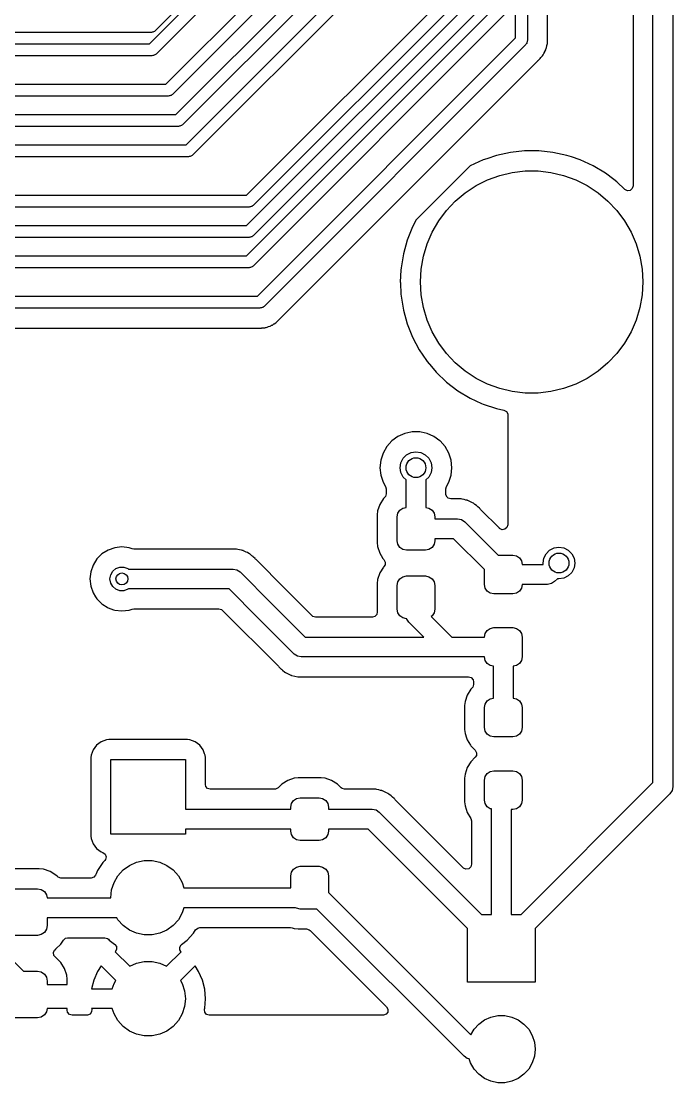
# Model space of a CAD drawing. Extents: x 3.96 to 7.44, y -5.28 to -1.66.
# Drawn here: x 6.774 to 7.42, y -5.113 to -4.062 of the extents above; entities that cross this region are included whole.
import ezdxf

# ---------------------------------------------------------------- set-up
doc = ezdxf.new("R2010")
doc.units = 0
doc.header["$MEASUREMENT"] = 0
doc.layers.add('BLACK', color=7, linetype='CONTINUOUS')

msp = doc.modelspace()

# ---------------------------------------------------------------- linework, layer by layer
at = {"layer": 'BLACK', "linetype": 'CONTINUOUS'}
for p, q in [((7.40016, -4.81592), (7.40016, -2.82408)), ((7.41984, -2.82), (7.41984, -4.82)), ((7.26409, -4.07821), (7.26409, -3.4)), ((7.27591, -3.40245), (7.27591, -4.08066)), ((7.29561, -4.07933), (7.29561, -3.90605)), ((6.90133, -4.08409), (7.06772, -3.91771)), ((7.06099, -3.91736), (6.90736, -4.07099)), ((7.0778, -3.92433), (6.90795, -4.09418)), ((7.38045, -3.92347), (7.38045, -4.22482)), ((6.91755, -4.12409), (7.10409, -3.93755)), ((7.11418, -3.94418), (6.92418, -4.13418)), ((6.92755, -4.15409), (7.12409, -3.95755)), ((7.13418, -3.96418), (6.93418, -4.16418)), ((6.93755, -4.18409), (7.14409, -3.97755)), ((7.15418, -3.98418), (6.94418, -4.19418)), ((6.99755, -4.23409), (7.21047, -4.02118)), ((6.99755, -4.26409), (7.22728, -4.03436)), ((7.22055, -4.0278), (7.00418, -4.24418)), ((6.99755, -4.29409), (7.24409, -4.04755)), ((7.23736, -4.04099), (7.00418, -4.27418)), ((7.25418, -4.05418), (7.00418, -4.30418)), ((6.90319, -4.07272), (6.54681, -4.07272)), ((6.90394, -4.07252), (6.90319, -4.07272)), ((6.90472, -4.07252), (6.90394, -4.07252)), ((6.90539, -4.07213), (6.90472, -4.07252)), ((6.90614, -4.07193), (6.90539, -4.07213)), ((6.90669, -4.07138), (6.90614, -4.07193)), ((6.90736, -4.07099), (6.90669, -4.07138)), ((7.00821, -4.33409), (7.26409, -4.07821)), ((7.29562, -4.07956), (7.29561, -4.07933)), ((7.2958, -4.08147), (7.29562, -4.07956)), ((6.53245, -4.08409), (6.90133, -4.08409)), ((7.27418, -4.08483), (7.01483, -4.34418)), ((7.27456, -4.08416), (7.27418, -4.08483)), ((7.27511, -4.08361), (7.27456, -4.08416)), ((7.27532, -4.08286), (7.27511, -4.08361)), ((7.2757, -4.08219), (7.27532, -4.08286)), ((7.27591, -4.08066), (7.2757, -4.08141)), ((7.2757, -4.08141), (7.2757, -4.08219)), ((7.29309, -4.09181), (7.294, -4.09016)), ((7.294, -4.09016), (7.29421, -4.08935)), ((7.29421, -4.08935), (7.29446, -4.08863)), ((7.29446, -4.08863), (7.29479, -4.08786)), ((7.29479, -4.08786), (7.29509, -4.08597)), ((7.29509, -4.08597), (7.29513, -4.08575)), ((7.29513, -4.08575), (7.29561, -4.08389)), ((7.29561, -4.08306), (7.29567, -4.08229)), ((7.29561, -4.08389), (7.29561, -4.08306)), ((7.29567, -4.08229), (7.2958, -4.08147)), ((6.90377, -4.09591), (6.53, -4.09591)), ((6.90453, -4.0957), (6.90377, -4.09591)), ((6.9053, -4.0957), (6.90453, -4.0957)), ((6.90598, -4.09532), (6.9053, -4.0957)), ((6.90673, -4.09511), (6.90598, -4.09532)), ((6.90728, -4.09456), (6.90673, -4.09511)), ((6.90795, -4.09418), (6.90728, -4.09456)), ((7.0297, -4.35717), (7.28573, -4.10115)), ((7.28573, -4.10115), (7.28622, -4.10075)), ((7.28622, -4.10074), (7.28645, -4.10055)), ((7.28622, -4.10075), (7.28622, -4.10074)), ((7.28645, -4.10055), (7.28839, -4.09848)), ((7.28645, -4.10055), (7.28645, -4.10055)), ((7.28645, -4.10055), (7.28645, -4.10055)), ((7.28839, -4.09848), (7.28925, -4.09763)), ((7.28925, -4.09763), (7.28943, -4.0974)), ((7.28943, -4.0974), (7.28957, -4.09723)), ((7.28957, -4.09723), (7.29088, -4.09583)), ((7.29088, -4.09583), (7.29129, -4.0951)), ((7.29129, -4.0951), (7.29171, -4.09446)), ((7.29171, -4.09446), (7.29222, -4.0938)), ((7.29222, -4.0938), (7.29298, -4.09204)), ((7.29298, -4.09204), (7.29308, -4.09184)), ((7.29308, -4.09184), (7.29309, -4.09181)), ((6.11245, -4.12409), (6.91755, -4.12409)), ((6.92, -4.13591), (6.11, -4.13591)), ((6.92075, -4.1357), (6.92, -4.13591)), ((6.92153, -4.1357), (6.92075, -4.1357)), ((6.9222, -4.13532), (6.92153, -4.1357)), ((6.92295, -4.13511), (6.9222, -4.13532)), ((6.9235, -4.13456), (6.92295, -4.13511)), ((6.92418, -4.13418), (6.9235, -4.13456)), ((6.09245, -4.15409), (6.92755, -4.15409)), ((6.93418, -4.16418), (6.9335, -4.16456)), ((6.93, -4.16591), (6.09, -4.16591)), ((6.93075, -4.1657), (6.93, -4.16591)), ((6.93153, -4.1657), (6.93075, -4.1657)), ((6.9322, -4.16532), (6.93153, -4.1657)), ((6.93295, -4.16511), (6.9322, -4.16532)), ((6.9335, -4.16456), (6.93295, -4.16511)), ((6.07245, -4.18409), (6.93755, -4.18409)), ((6.94075, -4.1957), (6.94, -4.19591)), ((6.94153, -4.1957), (6.94075, -4.1957)), ((6.9422, -4.19532), (6.94153, -4.1957)), ((6.94295, -4.19511), (6.9422, -4.19532)), ((6.9435, -4.19456), (6.94295, -4.19511)), ((6.94418, -4.19418), (6.9435, -4.19456)), ((7.24519, -4.19461), (7.23555, -4.19786)), ((7.25895, -4.19158), (7.24519, -4.19461)), ((7.27295, -4.19006), (7.25895, -4.19158)), ((7.28705, -4.19006), (7.27295, -4.19006)), ((7.27295, -4.19006), (7.27295, -4.19006)), ((7.30105, -4.19158), (7.28705, -4.19006)), ((7.28705, -4.19006), (7.28705, -4.19006)), ((7.31481, -4.19461), (7.30105, -4.19158)), ((7.31935, -4.19614), (7.31481, -4.19461)), ((6.94, -4.19591), (6.07, -4.19591)), ((7.21866, -4.20526), (7.16566, -4.25826)), ((7.21905, -4.20503), (7.21866, -4.20526)), ((7.23183, -4.19911), (7.21905, -4.20503)), ((7.21905, -4.20503), (7.21905, -4.20503)), ((7.23555, -4.19786), (7.23183, -4.19911)), ((7.23183, -4.19911), (7.23183, -4.19911)), ((7.23183, -4.19911), (7.23183, -4.19911)), ((7.23183, -4.19911), (7.23183, -4.19911)), ((7.32817, -4.19911), (7.31935, -4.19614)), ((7.34095, -4.20503), (7.32817, -4.19911)), ((7.32817, -4.19911), (7.32817, -4.19911)), ((7.32817, -4.19911), (7.32817, -4.19911)), ((7.35303, -4.21229), (7.34095, -4.20503)), ((7.34095, -4.20503), (7.34095, -4.20503)), ((7.34095, -4.20503), (7.34095, -4.20503)), ((7.34095, -4.20503), (7.34095, -4.20503)), ((7.23634, -4.21878), (7.24838, -4.21439)), ((7.24838, -4.21439), (7.26086, -4.21144)), ((7.26086, -4.21144), (7.27359, -4.20995)), ((7.27359, -4.20995), (7.28641, -4.20995)), ((7.28641, -4.20995), (7.29914, -4.21144)), ((7.29914, -4.21144), (7.31162, -4.21439)), ((7.31162, -4.21439), (7.32366, -4.21878)), ((7.36129, -4.21857), (7.35303, -4.21229)), ((7.21417, -4.23158), (7.22488, -4.22453)), ((7.22488, -4.22453), (7.23634, -4.21878)), ((7.32366, -4.21878), (7.33512, -4.22453)), ((7.33512, -4.22453), (7.34583, -4.23158)), ((7.36425, -4.22082), (7.36129, -4.21857)), ((7.37221, -4.22837), (7.36425, -4.22082)), ((7.36425, -4.22082), (7.36425, -4.22082)), ((7.36425, -4.22082), (7.36425, -4.22082)), ((7.38045, -4.22482), (7.37968, -4.22746)), ((6.1537, -4.23409), (6.99755, -4.23409)), ((7.20435, -4.23982), (7.21417, -4.23158)), ((7.34583, -4.23158), (7.35565, -4.23982)), ((7.37237, -4.22851), (7.37221, -4.22837)), ((7.37488, -4.22965), (7.37237, -4.22851)), ((7.3776, -4.22926), (7.37488, -4.22965)), ((7.37968, -4.22746), (7.3776, -4.22926)), ((7, -4.24591), (6.15615, -4.24591)), ((7.00075, -4.2457), (7, -4.24591)), ((7.00153, -4.2457), (7.00075, -4.2457)), ((7.0022, -4.24532), (7.00153, -4.2457)), ((7.00295, -4.24511), (7.0022, -4.24532)), ((7.0035, -4.24456), (7.00295, -4.24511)), ((7.00418, -4.24418), (7.0035, -4.24456)), ((7.19555, -4.24914), (7.20435, -4.23982)), ((7.35565, -4.23982), (7.36445, -4.24914)), ((7.16566, -4.25826), (7.1619, -4.26536)), ((7.1879, -4.25942), (7.19555, -4.24914)), ((7.36445, -4.24914), (7.3721, -4.25942)), ((6.17882, -4.26409), (6.99755, -4.26409)), ((7.1619, -4.26536), (7.15668, -4.27845)), ((7.1619, -4.26536), (7.1619, -4.26536)), ((7.18149, -4.27053), (7.1879, -4.25942)), ((7.3721, -4.25942), (7.37851, -4.27053)), ((7, -4.27591), (6.18127, -4.27591)), ((7.00075, -4.2757), (7, -4.27591)), ((7.00153, -4.2757), (7.00075, -4.2757)), ((7.0022, -4.27532), (7.00153, -4.2757)), ((7.00295, -4.27511), (7.0022, -4.27532)), ((7.0035, -4.27456), (7.00295, -4.27511)), ((7.00418, -4.27418), (7.0035, -4.27456)), ((7.15668, -4.27845), (7.15291, -4.29202)), ((7.15668, -4.27845), (7.15668, -4.27845)), ((7.17641, -4.2823), (7.18149, -4.27053)), ((7.37851, -4.27053), (7.38359, -4.2823)), ((7.17274, -4.29458), (7.17641, -4.2823)), ((7.38359, -4.2823), (7.38726, -4.29458)), ((6.19726, -4.29409), (6.99755, -4.29409)), ((7.15291, -4.29203), (7.15063, -4.30593)), ((7.15291, -4.29202), (7.15291, -4.29203)), ((7.17051, -4.3072), (7.17274, -4.29458)), ((7.38726, -4.29458), (7.38949, -4.3072)), ((7, -4.30591), (6.1997, -4.30591)), ((7.00075, -4.3057), (7, -4.30591)), ((7.00153, -4.3057), (7.00075, -4.3057)), ((7.0022, -4.30532), (7.00153, -4.3057)), ((7.00295, -4.30511), (7.0022, -4.30532)), ((7.0035, -4.30456), (7.00295, -4.30511)), ((7.00418, -4.30418), (7.0035, -4.30456)), ((7.1505, -4.30834), (7.14987, -4.32)), ((7.15063, -4.30593), (7.1505, -4.30834)), ((7.15063, -4.30593), (7.15063, -4.30593)), ((7.15063, -4.30593), (7.15063, -4.30593)), ((7.16976, -4.32), (7.17051, -4.3072)), ((7.38949, -4.3072), (7.39024, -4.32)), ((7.14987, -4.32), (7.14987, -4.32)), ((7.14987, -4.32), (7.14991, -4.32085)), ((7.14991, -4.32085), (7.15051, -4.33192)), ((7.17051, -4.3328), (7.16976, -4.32)), ((7.39024, -4.32), (7.38949, -4.3328)), ((7.15051, -4.33192), (7.15063, -4.33407)), ((6.22693, -4.33409), (7.00821, -4.33409)), ((7.15063, -4.33407), (7.15063, -4.33407)), ((7.15063, -4.33407), (7.15291, -4.34797)), ((7.17274, -4.34542), (7.17051, -4.3328)), ((7.38949, -4.3328), (7.38726, -4.34542)), ((7.01066, -4.34591), (6.22938, -4.34591)), ((7.01141, -4.3457), (7.01066, -4.34591)), ((7.01219, -4.3457), (7.01141, -4.3457)), ((7.01286, -4.34532), (7.01219, -4.3457)), ((7.01361, -4.34511), (7.01286, -4.34532)), ((7.01416, -4.34456), (7.01361, -4.34511)), ((7.01483, -4.34418), (7.01416, -4.34456)), ((7.15291, -4.34797), (7.15291, -4.34797)), ((7.15291, -4.34797), (7.15668, -4.36155)), ((7.17641, -4.3577), (7.17274, -4.34542)), ((7.38726, -4.34542), (7.38359, -4.3577)), ((7.01907, -4.36422), (7.02091, -4.36369)), ((7.02091, -4.36369), (7.02163, -4.36327)), ((7.02163, -4.36327), (7.02232, -4.36293)), ((7.02232, -4.36293), (7.02309, -4.36262)), ((7.02309, -4.36262), (7.02464, -4.3615)), ((7.02464, -4.3615), (7.02483, -4.36137)), ((7.02483, -4.36137), (7.02648, -4.3604)), ((7.02648, -4.3604), (7.02707, -4.35981)), ((7.02707, -4.35981), (7.02765, -4.35931)), ((7.02765, -4.35931), (7.02833, -4.35882)), ((7.02833, -4.35882), (7.02955, -4.35734)), ((7.02955, -4.35734), (7.0297, -4.35717)), ((7.15668, -4.36155), (7.15668, -4.36155)), ((7.15668, -4.36155), (7.1619, -4.37464)), ((7.18149, -4.36947), (7.17641, -4.3577)), ((7.38359, -4.3577), (7.37851, -4.36947)), ((6.23956, -4.36561), (7.00729, -4.36561)), ((7.00729, -4.36561), (7.00792, -4.36568)), ((7.00792, -4.36568), (7.00792, -4.36567)), ((7.00792, -4.36567), (7.00823, -4.3657)), ((7.00823, -4.3657), (7.01106, -4.36561)), ((7.00823, -4.3657), (7.00823, -4.3657)), ((7.01106, -4.36561), (7.01227, -4.36561)), ((7.01227, -4.36561), (7.01256, -4.36557)), ((7.01256, -4.36557), (7.01278, -4.36556)), ((7.01278, -4.36556), (7.0147, -4.3655)), ((7.0147, -4.3655), (7.0155, -4.36526)), ((7.0155, -4.36526), (7.01625, -4.36511)), ((7.01625, -4.36511), (7.01708, -4.365)), ((7.01708, -4.365), (7.01886, -4.3643)), ((7.01886, -4.3643), (7.01907, -4.36422)), ((7.1619, -4.37464), (7.1619, -4.37464)), ((7.1619, -4.37464), (7.1685, -4.38709)), ((7.1879, -4.38058), (7.18149, -4.36947)), ((7.37851, -4.36947), (7.3721, -4.38058)), ((7.19555, -4.39086), (7.1879, -4.38058)), ((7.3721, -4.38058), (7.36445, -4.39086)), ((7.1685, -4.38709), (7.1685, -4.38709)), ((7.1685, -4.38709), (7.1685, -4.38709)), ((7.1685, -4.38709), (7.17571, -4.39773)), ((7.20435, -4.40018), (7.19555, -4.39086)), ((7.36445, -4.39086), (7.35565, -4.40018)), ((7.17571, -4.39773), (7.1764, -4.39875)), ((7.1764, -4.39875), (7.1764, -4.39875)), ((7.1764, -4.39875), (7.18065, -4.40375)), ((7.18065, -4.40375), (7.18552, -4.40949)), ((7.21417, -4.40842), (7.20435, -4.40018)), ((7.35565, -4.40018), (7.34583, -4.40842)), ((7.18552, -4.40949), (7.19575, -4.41918)), ((7.22488, -4.41547), (7.21417, -4.40842)), ((7.23634, -4.42122), (7.22488, -4.41547)), ((7.33512, -4.41547), (7.32366, -4.42122)), ((7.34583, -4.40842), (7.33512, -4.41547)), ((7.19575, -4.41918), (7.20697, -4.42771)), ((7.24838, -4.42561), (7.23634, -4.42122)), ((7.26086, -4.42856), (7.24838, -4.42561)), ((7.31162, -4.42561), (7.29914, -4.42856)), ((7.32366, -4.42122), (7.31162, -4.42561)), ((7.20697, -4.42771), (7.21905, -4.43497)), ((7.21905, -4.43497), (7.21905, -4.43497)), ((7.21905, -4.43497), (7.21905, -4.43497)), ((7.21905, -4.43497), (7.21905, -4.43497)), ((7.21905, -4.43497), (7.2304, -4.44023)), ((7.27359, -4.43005), (7.26086, -4.42856)), ((7.28641, -4.43005), (7.27359, -4.43005)), ((7.29914, -4.42856), (7.28641, -4.43005)), ((7.2304, -4.44023), (7.23183, -4.44089)), ((7.23183, -4.44089), (7.24519, -4.44539)), ((7.24519, -4.44539), (7.25253, -4.447)), ((7.25253, -4.447), (7.25494, -4.44833)), ((7.25494, -4.44833), (7.25625, -4.45075)), ((7.25625, -4.45075), (7.25636, -4.45177)), ((7.25636, -4.45177), (7.25636, -4.56056)), ((7.16035, -4.46876), (7.15434, -4.47003)), ((7.16163, -4.46848), (7.16035, -4.46876)), ((7.16908, -4.46848), (7.16163, -4.46848)), ((7.17063, -4.46881), (7.16908, -4.46848)), ((7.17637, -4.47003), (7.17063, -4.46881)), ((7.1415, -4.47745), (7.13651, -4.48298)), ((7.14753, -4.47307), (7.1415, -4.47745)), ((7.15434, -4.47003), (7.14753, -4.47306)), ((7.14753, -4.47306), (7.14753, -4.47307)), ((7.15434, -4.47003), (7.15434, -4.47003)), ((7.18318, -4.47306), (7.17637, -4.47003)), ((7.17637, -4.47003), (7.17637, -4.47003)), ((7.18318, -4.47307), (7.18318, -4.47306)), ((7.18899, -4.47729), (7.18318, -4.47307)), ((7.18921, -4.47745), (7.18899, -4.47729)), ((7.19419, -4.48298), (7.18921, -4.47745)), ((7.13279, -4.48944), (7.13049, -4.49653)), ((7.13651, -4.48298), (7.13279, -4.48944)), ((7.13279, -4.48944), (7.13279, -4.48944)), ((7.1561, -4.4912), (7.16049, -4.48896)), ((7.16049, -4.48896), (7.16535, -4.48819)), ((7.16535, -4.48819), (7.17022, -4.48896)), ((7.17022, -4.48896), (7.17461, -4.4912)), ((7.19792, -4.48944), (7.19419, -4.48298)), ((7.20022, -4.49653), (7.19792, -4.48944)), ((7.13049, -4.49653), (7.12971, -4.50394)), ((7.13049, -4.49653), (7.13049, -4.49653)), ((7.14961, -4.50394), (7.15038, -4.49907)), ((7.15038, -4.49907), (7.15261, -4.49468)), ((7.15261, -4.49468), (7.1561, -4.4912)), ((7.17461, -4.4912), (7.17809, -4.49468)), ((7.17809, -4.49468), (7.18033, -4.49907)), ((7.18033, -4.49907), (7.1811, -4.50394)), ((7.201, -4.50394), (7.20022, -4.49653)), ((7.12971, -4.50394), (7.13049, -4.51135)), ((7.13049, -4.51135), (7.13049, -4.51135)), ((7.13049, -4.51135), (7.13279, -4.51844)), ((7.15038, -4.5088), (7.14961, -4.50394)), ((7.15261, -4.51319), (7.15038, -4.5088)), ((7.18033, -4.5088), (7.17809, -4.51319)), ((7.1811, -4.50394), (7.18033, -4.5088)), ((7.19792, -4.51844), (7.20022, -4.51135)), ((7.20022, -4.51135), (7.201, -4.50394)), ((7.13279, -4.51844), (7.13279, -4.51844)), ((7.13279, -4.51844), (7.13515, -4.52253)), ((7.15551, -4.51609), (7.15261, -4.51319)), ((7.15551, -4.5434), (7.15551, -4.51609)), ((7.17809, -4.51319), (7.1752, -4.51609)), ((7.1752, -4.51609), (7.1752, -4.5434)), ((7.19556, -4.52253), (7.19792, -4.51844)), ((7.13503, -4.53238), (7.13438, -4.53319)), ((7.13581, -4.52974), (7.13503, -4.53238)), ((7.13515, -4.52253), (7.13581, -4.52497)), ((7.13581, -4.52497), (7.13581, -4.52974)), ((7.1949, -4.52497), (7.19556, -4.52253)), ((7.1949, -4.52974), (7.1949, -4.52497)), ((7.19501, -4.53078), (7.1949, -4.52974)), ((7.19633, -4.53319), (7.19501, -4.53078)), ((7.12949, -4.54029), (7.12736, -4.54674)), ((7.13306, -4.53451), (7.12949, -4.54029)), ((7.12949, -4.54029), (7.12949, -4.54029)), ((7.12949, -4.54029), (7.12949, -4.54029)), ((7.13438, -4.53319), (7.13306, -4.53451)), ((7.19663, -4.53349), (7.19633, -4.53319)), ((7.19744, -4.53415), (7.19663, -4.53349)), ((7.20008, -4.53492), (7.19744, -4.53415)), ((7.20626, -4.53492), (7.20008, -4.53492)), ((7.20929, -4.53483), (7.20626, -4.53492)), ((7.20957, -4.53486), (7.20929, -4.53483)), ((7.20986, -4.53489), (7.20957, -4.53486)), ((7.20957, -4.53486), (7.20957, -4.53486)), ((7.21015, -4.53492), (7.20986, -4.53489)), ((7.20986, -4.53489), (7.20986, -4.53489)), ((7.21116, -4.53516), (7.21015, -4.53492)), ((7.21309, -4.53562), (7.21116, -4.53516)), ((7.21495, -4.536), (7.21309, -4.53562)), ((7.21605, -4.53623), (7.21495, -4.536)), ((7.21632, -4.53632), (7.21605, -4.53623)), ((7.2166, -4.53641), (7.21632, -4.53632)), ((7.21632, -4.53632), (7.21632, -4.53632)), ((7.2166, -4.53642), (7.2166, -4.53641)), ((7.21687, -4.53651), (7.2166, -4.53642)), ((7.21822, -4.5372), (7.21687, -4.53651)), ((7.21687, -4.53651), (7.21687, -4.53651)), ((7.21687, -4.53651), (7.21687, -4.53651)), ((7.21957, -4.53787), (7.21822, -4.5372)), ((7.22077, -4.53843), (7.21957, -4.53787)), ((7.22231, -4.53915), (7.22077, -4.53843)), ((7.22255, -4.5393), (7.22231, -4.53915)), ((7.22231, -4.53915), (7.22231, -4.53915)), ((7.22231, -4.53915), (7.22231, -4.53915)), ((7.2228, -4.53946), (7.22255, -4.5393)), ((7.22255, -4.5393), (7.22255, -4.5393)), ((7.22304, -4.53961), (7.2228, -4.53946)), ((7.2228, -4.53946), (7.2228, -4.53946)), ((7.22385, -4.54029), (7.22304, -4.53961)), ((7.22304, -4.53961), (7.22304, -4.53961)), ((7.22304, -4.53961), (7.22304, -4.53961)), ((7.22536, -4.54156), (7.22385, -4.54029)), ((7.22637, -4.54236), (7.22536, -4.54156)), ((7.22648, -4.54247), (7.22637, -4.54236)), ((7.2266, -4.54259), (7.22648, -4.54247)), ((7.22676, -4.54273), (7.2266, -4.54259)), ((7.22833, -4.54405), (7.22676, -4.54273)), ((7.12736, -4.54674), (7.12695, -4.55072)), ((7.12695, -4.55072), (7.12695, -4.57822)), ((7.12736, -4.54674), (7.12736, -4.54674)), ((7.12736, -4.54674), (7.12736, -4.54674)), ((7.14665, -4.55266), (7.14737, -4.54908)), ((7.14665, -4.57628), (7.14665, -4.55266)), ((7.14737, -4.54908), (7.14939, -4.54605)), ((7.14939, -4.54605), (7.15243, -4.54402)), ((7.15243, -4.54402), (7.15551, -4.5434)), ((7.1752, -4.5434), (7.17828, -4.54402)), ((7.17828, -4.54402), (7.18132, -4.54605)), ((7.18132, -4.54605), (7.18334, -4.54908)), ((7.18334, -4.54908), (7.18406, -4.55266)), ((7.18406, -4.55266), (7.18406, -4.55463)), ((7.2286, -4.54442), (7.22833, -4.54405)), ((7.22833, -4.54405), (7.22833, -4.54405)), ((7.2289, -4.54481), (7.2286, -4.54442)), ((7.22936, -4.54535), (7.2289, -4.54481)), ((7.24802, -4.56401), (7.22936, -4.54535)), ((7.18406, -4.55463), (7.20669, -4.55463)), ((7.20669, -4.55463), (7.21046, -4.55538)), ((7.21046, -4.55538), (7.21365, -4.55751)), ((7.21365, -4.55751), (7.24669, -4.59055)), ((7.25558, -4.5632), (7.2535, -4.565)), ((7.25636, -4.56056), (7.25558, -4.5632)), ((7.20262, -4.57431), (7.18406, -4.57431)), ((7.18406, -4.57431), (7.18406, -4.57628)), ((7.23327, -4.60496), (7.20262, -4.57431)), ((7.24828, -4.56425), (7.24802, -4.56401)), ((7.25078, -4.56539), (7.24828, -4.56425)), ((7.2535, -4.565), (7.25078, -4.56539)), ((6.86696, -4.58325), (6.86025, -4.5856)), ((6.87402, -4.58246), (6.86696, -4.58325)), ((6.86696, -4.58325), (6.86696, -4.58325)), ((6.88107, -4.58325), (6.87402, -4.58246)), ((6.87402, -4.58246), (6.87402, -4.58246)), ((6.88421, -4.58435), (6.88107, -4.58325)), ((6.88107, -4.58325), (6.88107, -4.58325)), ((6.88583, -4.58463), (6.88421, -4.58435)), ((6.98382, -4.58463), (6.88583, -4.58463)), ((6.98684, -4.58454), (6.98382, -4.58463)), ((6.98713, -4.58456), (6.98684, -4.58454)), ((6.98742, -4.58459), (6.98713, -4.58456)), ((6.98713, -4.58456), (6.98713, -4.58456)), ((6.98771, -4.58463), (6.98742, -4.58459)), ((6.98742, -4.58459), (6.98742, -4.58459)), ((6.98872, -4.58487), (6.98771, -4.58463)), ((6.99065, -4.58532), (6.98872, -4.58487)), ((7.12695, -4.57822), (7.12695, -4.57822)), ((7.12695, -4.57822), (7.12736, -4.58219)), ((7.12736, -4.58219), (7.12949, -4.58864)), ((7.14737, -4.57986), (7.14665, -4.57628)), ((7.14939, -4.58289), (7.14737, -4.57986)), ((7.15243, -4.58492), (7.14939, -4.58289)), ((7.156, -4.58563), (7.15243, -4.58492)), ((7.17828, -4.58492), (7.1747, -4.58563)), ((7.18132, -4.58289), (7.17828, -4.58492)), ((7.18334, -4.57986), (7.18132, -4.58289)), ((7.18406, -4.57628), (7.18334, -4.57986)), ((7.29783, -4.58568), (7.30222, -4.58345)), ((7.30222, -4.58345), (7.30709, -4.58268)), ((7.30709, -4.58268), (7.31195, -4.58345)), ((7.31195, -4.58345), (7.31634, -4.58568)), ((6.84922, -4.5944), (6.84544, -4.60041)), ((6.85424, -4.58938), (6.84922, -4.5944)), ((6.86025, -4.5856), (6.85424, -4.58938)), ((6.99251, -4.58571), (6.99065, -4.58532)), ((6.99361, -4.58593), (6.99251, -4.58571)), ((6.99388, -4.58602), (6.99361, -4.58593)), ((6.99416, -4.58612), (6.99388, -4.58602)), ((6.99388, -4.58602), (6.99388, -4.58602)), ((6.99443, -4.58622), (6.99416, -4.58612)), ((6.99416, -4.58612), (6.99416, -4.58612)), ((6.99578, -4.5869), (6.99443, -4.58622)), ((6.99443, -4.58622), (6.99443, -4.58622)), ((6.99443, -4.58622), (6.99443, -4.58622)), ((6.99713, -4.58758), (6.99578, -4.5869)), ((6.99833, -4.58813), (6.99713, -4.58758)), ((6.99987, -4.58885), (6.99833, -4.58813)), ((7.00011, -4.589), (6.99987, -4.58885)), ((6.99987, -4.58885), (6.99987, -4.58885)), ((6.99987, -4.58885), (6.99987, -4.58885)), ((7.00036, -4.58916), (7.00011, -4.589)), ((7.00011, -4.589), (7.00011, -4.589)), ((7.0006, -4.58932), (7.00036, -4.58916)), ((7.00036, -4.58916), (7.00036, -4.58916)), ((7.00291, -4.59126), (7.0006, -4.58932)), ((7.00393, -4.59206), (7.00291, -4.59126)), ((7.00404, -4.59218), (7.00393, -4.59206)), ((7.00416, -4.59229), (7.00404, -4.59218)), ((7.00431, -4.59244), (7.00416, -4.59229)), ((7.00589, -4.59376), (7.00431, -4.59244)), ((7.00616, -4.59412), (7.00589, -4.59376)), ((7.00589, -4.59376), (7.00589, -4.59376)), ((7.00645, -4.59452), (7.00616, -4.59412)), ((7.00692, -4.59505), (7.00645, -4.59452)), ((7.03537, -4.62351), (7.00692, -4.59505)), ((7.12949, -4.58864), (7.12949, -4.58864)), ((7.12949, -4.58864), (7.13084, -4.59083)), ((7.13084, -4.59083), (7.13265, -4.59376)), ((7.13265, -4.59376), (7.13306, -4.59442)), ((7.13306, -4.59442), (7.13361, -4.59497)), ((7.13361, -4.59497), (7.13493, -4.59739)), ((7.1747, -4.58563), (7.156, -4.58563)), ((7.24669, -4.59055), (7.26132, -4.59055)), ((7.26132, -4.59055), (7.2649, -4.59126)), ((7.2649, -4.59126), (7.26793, -4.59329)), ((7.26793, -4.59329), (7.26996, -4.59632)), ((7.29134, -4.59843), (7.29211, -4.59356)), ((7.29211, -4.59356), (7.29435, -4.58917)), ((7.29435, -4.58917), (7.29783, -4.58568)), ((7.31634, -4.58568), (7.31983, -4.58917)), ((7.31983, -4.58917), (7.32206, -4.59356)), ((7.32206, -4.59356), (7.32283, -4.59843)), ((6.84544, -4.60041), (6.8431, -4.60712)), ((6.86497, -4.60658), (6.86811, -4.60394)), ((6.86811, -4.60394), (6.87196, -4.60254)), ((6.87196, -4.60254), (6.87607, -4.60254)), ((6.87607, -4.60254), (6.87992, -4.60394)), ((6.87992, -4.60394), (6.88038, -4.60433)), ((6.88038, -4.60433), (6.98425, -4.60433)), ((6.98425, -4.60433), (6.98802, -4.60508)), ((6.98802, -4.60508), (6.99121, -4.60721)), ((7.13306, -4.60243), (7.12949, -4.60821)), ((7.13361, -4.60188), (7.13306, -4.60243)), ((7.13473, -4.60013), (7.13361, -4.60188)), ((7.13493, -4.59739), (7.13473, -4.60013)), ((7.23327, -4.61959), (7.23327, -4.60496)), ((7.26996, -4.59632), (7.27067, -4.5999)), ((7.27067, -4.5999), (7.29157, -4.5999)), ((7.29157, -4.5999), (7.29134, -4.59843)), ((7.32206, -4.60329), (7.31983, -4.60768)), ((7.32283, -4.59843), (7.32206, -4.60329)), ((6.8431, -4.60712), (6.8423, -4.61417)), ((6.8423, -4.61417), (6.8423, -4.61417)), ((6.8423, -4.61417), (6.8431, -4.62123)), ((6.8431, -4.60712), (6.8431, -4.60712)), ((6.8622, -4.61417), (6.86292, -4.61013)), ((6.86292, -4.61821), (6.8622, -4.61417)), ((6.86292, -4.61013), (6.86497, -4.60658)), ((6.99121, -4.60721), (7.02271, -4.63871)), ((7.12736, -4.61466), (7.12695, -4.61863)), ((7.12949, -4.60821), (7.12736, -4.61466)), ((7.12736, -4.61466), (7.12736, -4.61466)), ((7.12736, -4.61466), (7.12736, -4.61466)), ((7.12949, -4.60821), (7.12949, -4.60821)), ((7.12949, -4.60821), (7.12949, -4.60821)), ((7.14737, -4.61699), (7.14939, -4.61396)), ((7.14939, -4.61396), (7.15243, -4.61193)), ((7.15243, -4.61193), (7.156, -4.61122)), ((7.156, -4.61122), (7.1747, -4.61122)), ((7.1747, -4.61122), (7.17828, -4.61193)), ((7.17828, -4.61193), (7.18132, -4.61396)), ((7.18132, -4.61396), (7.18334, -4.61699)), ((7.30551, -4.61392), (7.30273, -4.6167)), ((7.30709, -4.61417), (7.30551, -4.61392)), ((7.31195, -4.6134), (7.30709, -4.61417)), ((7.31634, -4.61117), (7.31195, -4.6134)), ((7.31983, -4.60768), (7.31634, -4.61117)), ((6.8431, -4.62123), (6.8431, -4.62123)), ((6.8431, -4.62123), (6.84544, -4.62793)), ((6.86497, -4.62177), (6.86292, -4.61821)), ((6.86811, -4.6244), (6.86497, -4.62177)), ((6.87196, -4.6258), (6.86811, -4.6244)), ((6.87607, -4.6258), (6.87196, -4.6258)), ((6.87992, -4.6244), (6.87607, -4.6258)), ((6.88038, -4.62402), (6.87992, -4.6244)), ((6.98018, -4.62402), (6.88038, -4.62402)), ((7.00879, -4.65263), (6.98018, -4.62402)), ((7.03538, -4.62351), (7.03537, -4.62351)), ((7.03542, -4.62356), (7.03538, -4.62351)), ((7.0496, -4.63773), (7.03542, -4.62356)), ((7.03542, -4.62356), (7.03542, -4.62356)), ((7.12695, -4.61863), (7.12695, -4.64613)), ((7.14665, -4.62057), (7.14737, -4.61699)), ((7.14665, -4.64419), (7.14665, -4.62057)), ((7.18334, -4.61699), (7.18406, -4.62057)), ((7.18406, -4.62057), (7.18406, -4.64419)), ((7.23398, -4.62316), (7.23327, -4.61959)), ((7.23601, -4.6262), (7.23398, -4.62316)), ((7.23904, -4.62823), (7.23601, -4.6262)), ((7.26793, -4.6262), (7.2649, -4.62823)), ((7.26996, -4.62316), (7.26793, -4.6262)), ((7.27067, -4.61959), (7.26996, -4.62316)), ((7.29577, -4.61959), (7.27067, -4.61959)), ((7.29953, -4.61884), (7.29577, -4.61959)), ((7.30273, -4.6167), (7.29953, -4.61884)), ((6.84544, -4.62793), (6.84796, -4.63195)), ((6.84796, -4.63195), (6.84922, -4.63395)), ((6.84922, -4.63395), (6.85424, -4.63897)), ((7.24262, -4.62894), (7.23904, -4.62823)), ((7.26132, -4.62894), (7.24262, -4.62894)), ((7.2649, -4.62823), (7.26132, -4.62894)), ((6.85424, -4.63897), (6.85507, -4.63949)), ((6.85507, -4.63949), (6.85943, -4.64223)), ((6.85943, -4.64223), (6.86026, -4.64275)), ((6.86026, -4.64275), (6.86564, -4.64463)), ((6.86564, -4.64463), (6.86696, -4.64509)), ((6.86696, -4.64509), (6.86696, -4.64509)), ((6.86696, -4.64509), (6.87402, -4.64589)), ((6.87402, -4.64589), (6.88107, -4.64509)), ((6.87402, -4.64589), (6.87402, -4.64589)), ((6.87402, -4.64589), (6.87402, -4.64589)), ((6.88107, -4.64509), (6.88421, -4.64399)), ((6.88107, -4.64509), (6.88107, -4.64509)), ((6.88107, -4.64509), (6.88107, -4.64509)), ((6.88421, -4.64399), (6.88583, -4.64372)), ((6.88583, -4.64372), (6.96999, -4.64372)), ((6.96999, -4.64372), (6.97263, -4.6445)), ((6.97263, -4.6445), (6.97344, -4.64515)), ((6.97344, -4.64515), (7.02901, -4.70071)), ((7.02271, -4.63871), (7.05575, -4.67175)), ((7.06248, -4.65062), (7.0496, -4.63773)), ((7.127, -4.64667), (7.1265, -4.64937)), ((7.12695, -4.64613), (7.12695, -4.64613)), ((7.12695, -4.64613), (7.127, -4.64667)), ((7.14737, -4.64777), (7.14665, -4.64419)), ((7.14939, -4.6508), (7.14737, -4.64777)), ((7.18334, -4.64777), (7.18132, -4.6508)), ((7.18406, -4.64419), (7.18334, -4.64777)), ((7.04471, -4.68855), (7.00879, -4.65263)), ((7.00879, -4.65263), (7.00879, -4.65263)), ((7.06329, -4.65127), (7.06248, -4.65062)), ((7.06593, -4.65205), (7.06329, -4.65127)), ((7.12215, -4.65205), (7.06593, -4.65205)), ((7.12462, -4.65138), (7.12215, -4.65205)), ((7.1265, -4.64937), (7.12462, -4.65138)), ((7.15243, -4.65283), (7.14939, -4.6508)), ((7.156, -4.65354), (7.15243, -4.65283)), ((7.1562, -4.65354), (7.156, -4.65354)), ((7.15626, -4.65386), (7.1562, -4.65354)), ((7.15839, -4.65706), (7.15626, -4.65386)), ((7.17309, -4.67175), (7.15839, -4.65706)), ((7.18132, -4.6508), (7.18052, -4.65134)), ((7.18052, -4.65134), (7.20093, -4.67175)), ((7.23327, -4.67175), (7.23398, -4.66817)), ((7.23398, -4.66817), (7.23601, -4.66514)), ((7.23601, -4.66514), (7.23904, -4.66311)), ((7.23904, -4.66311), (7.24262, -4.6624)), ((7.24262, -4.6624), (7.26132, -4.6624)), ((7.26132, -4.6624), (7.2649, -4.66311)), ((7.2649, -4.66311), (7.26793, -4.66514)), ((7.26793, -4.66514), (7.26996, -4.66817)), ((7.26996, -4.66817), (7.27067, -4.67175)), ((7.05575, -4.67175), (7.17309, -4.67175)), ((7.20093, -4.67175), (7.23327, -4.67175)), ((7.27067, -4.67175), (7.27067, -4.69144)), ((7.04791, -4.69069), (7.04471, -4.68855)), ((7.05167, -4.69144), (7.04791, -4.69069)), ((7.19685, -4.69144), (7.05167, -4.69144)), ((7.05167, -4.69144), (7.05167, -4.69144)), ((7.23327, -4.69144), (7.19685, -4.69144)), ((7.19685, -4.69144), (7.19685, -4.69144)), ((7.19685, -4.69144), (7.19685, -4.69144)), ((7.23398, -4.69502), (7.23327, -4.69144)), ((7.23601, -4.69805), (7.23398, -4.69502)), ((7.23904, -4.70008), (7.23601, -4.69805)), ((7.24213, -4.70069), (7.23904, -4.70008)), ((7.2649, -4.70008), (7.26181, -4.70069)), ((7.26793, -4.69805), (7.2649, -4.70008)), ((7.26996, -4.69502), (7.26793, -4.69805)), ((7.27067, -4.69144), (7.26996, -4.69502)), ((7.02901, -4.70071), (7.02947, -4.70125)), ((7.02947, -4.70125), (7.03003, -4.70201)), ((7.03003, -4.70201), (7.03161, -4.70333)), ((7.03161, -4.70333), (7.03177, -4.70348)), ((7.03177, -4.70348), (7.032, -4.7037)), ((7.032, -4.7037), (7.032, -4.7037)), ((7.032, -4.7037), (7.032, -4.7037)), ((7.032, -4.7037), (7.03301, -4.70451)), ((7.03301, -4.70451), (7.03533, -4.70645)), ((7.03533, -4.70645), (7.03533, -4.70645)), ((7.03533, -4.70645), (7.03533, -4.70645)), ((7.03533, -4.70645), (7.03556, -4.70661)), ((7.03556, -4.70661), (7.03556, -4.70661)), ((7.03556, -4.70661), (7.03581, -4.70677)), ((7.03581, -4.70677), (7.03581, -4.70676)), ((7.03581, -4.70676), (7.03606, -4.70691)), ((7.03606, -4.70691), (7.03606, -4.70691)), ((7.03606, -4.70691), (7.03743, -4.70755)), ((7.03743, -4.70755), (7.0388, -4.70819)), ((7.0388, -4.70819), (7.0415, -4.70955)), ((7.0415, -4.70955), (7.0415, -4.70955)), ((7.0415, -4.70955), (7.0415, -4.70955)), ((7.0415, -4.70955), (7.04177, -4.70965)), ((7.04177, -4.70965), (7.04177, -4.70965)), ((7.04177, -4.70965), (7.04205, -4.70975)), ((7.04205, -4.70975), (7.04205, -4.70974)), ((7.04205, -4.70974), (7.04232, -4.70983)), ((7.04232, -4.70983), (7.04232, -4.70983)), ((7.04232, -4.70983), (7.04232, -4.70983)), ((7.04232, -4.70983), (7.04232, -4.70983)), ((7.04232, -4.70983), (7.04528, -4.71044)), ((7.04528, -4.71044), (7.04822, -4.71114)), ((7.04822, -4.71114), (7.04822, -4.71114)), ((7.04822, -4.71114), (7.04822, -4.71114)), ((7.04822, -4.71114), (7.0485, -4.71117)), ((7.04908, -4.71123), (7.0521, -4.71114)), ((7.0521, -4.71114), (7.19333, -4.71114)), ((7.19333, -4.71114), (7.19397, -4.71121)), ((7.19426, -4.71123), (7.19728, -4.71114)), ((7.19728, -4.71114), (7.21754, -4.71114)), ((7.21754, -4.71114), (7.22018, -4.71192)), ((7.24213, -4.73238), (7.24213, -4.70069)), ((7.26181, -4.70069), (7.26181, -4.73238)), ((7.0485, -4.71117), (7.0485, -4.71118)), ((7.0485, -4.71118), (7.0488, -4.71121)), ((7.0488, -4.71121), (7.0488, -4.7112)), ((7.0488, -4.7112), (7.04908, -4.71123)), ((7.04908, -4.71123), (7.04908, -4.71123)), ((7.04908, -4.71123), (7.04908, -4.71123)), ((7.19397, -4.71121), (7.19397, -4.7112)), ((7.19397, -4.7112), (7.19426, -4.71123)), ((7.19426, -4.71123), (7.19426, -4.71123)), ((7.19426, -4.71123), (7.19426, -4.71123)), ((7.22018, -4.71192), (7.22198, -4.714)), ((7.22165, -4.72136), (7.22099, -4.72217)), ((7.22242, -4.71872), (7.22165, -4.72136)), ((7.22198, -4.714), (7.22242, -4.71602)), ((7.22242, -4.71602), (7.22242, -4.71872)), ((7.21611, -4.72927), (7.21397, -4.73572)), ((7.21967, -4.72349), (7.21611, -4.72927)), ((7.21611, -4.72927), (7.21611, -4.72927)), ((7.21611, -4.72927), (7.21611, -4.72927)), ((7.22099, -4.72217), (7.21967, -4.72349)), ((7.21397, -4.73572), (7.21356, -4.7397)), ((7.21356, -4.7397), (7.21356, -4.76325)), ((7.21397, -4.73572), (7.21397, -4.73572)), ((7.21397, -4.73572), (7.21397, -4.73572)), ((7.23327, -4.74163), (7.23398, -4.73806)), ((7.23327, -4.76132), (7.23327, -4.74163)), ((7.23398, -4.73806), (7.23601, -4.73502)), ((7.23601, -4.73502), (7.23904, -4.733)), ((7.23904, -4.733), (7.24213, -4.73238)), ((7.26181, -4.73238), (7.2649, -4.733)), ((7.2649, -4.733), (7.26793, -4.73502)), ((7.26793, -4.73502), (7.26996, -4.73806)), ((7.26996, -4.73806), (7.27067, -4.74163)), ((7.27067, -4.74163), (7.27067, -4.76132)), ((7.21356, -4.76325), (7.21356, -4.76326)), ((7.21356, -4.76326), (7.21397, -4.76723)), ((7.23398, -4.7649), (7.23327, -4.76132)), ((7.27067, -4.76132), (7.26996, -4.7649)), ((6.85877, -4.77355), (6.85346, -4.77553)), ((6.86112, -4.7733), (6.85877, -4.77355)), ((6.93888, -4.7733), (6.86112, -4.7733)), ((6.86112, -4.7733), (6.86112, -4.7733)), ((6.93889, -4.7733), (6.93888, -4.7733)), ((6.93888, -4.7733), (6.93888, -4.7733)), ((6.94123, -4.77355), (6.93889, -4.7733)), ((6.93889, -4.7733), (6.93889, -4.7733)), ((6.94654, -4.77553), (6.94123, -4.77355)), ((6.94123, -4.77355), (6.94123, -4.77355)), ((7.21397, -4.76723), (7.2154, -4.77155)), ((7.2154, -4.77155), (7.21611, -4.77368)), ((7.21611, -4.77368), (7.21934, -4.77892)), ((7.23601, -4.76793), (7.23398, -4.7649)), ((7.23904, -4.76996), (7.23601, -4.76793)), ((7.24262, -4.77067), (7.23904, -4.76996)), ((7.26132, -4.77067), (7.24262, -4.77067)), ((7.2649, -4.76996), (7.26132, -4.77067)), ((7.26793, -4.76793), (7.2649, -4.76996)), ((7.26996, -4.7649), (7.26793, -4.76793)), ((6.84553, -4.78346), (6.84355, -4.78877)), ((6.84892, -4.77892), (6.84553, -4.78346)), ((6.84553, -4.78346), (6.84553, -4.78346)), ((6.85346, -4.77553), (6.84892, -4.77892)), ((6.84892, -4.77892), (6.84892, -4.77892)), ((6.85346, -4.77553), (6.85346, -4.77553)), ((6.95108, -4.77892), (6.94654, -4.77553)), ((6.94654, -4.77553), (6.94654, -4.77553)), ((6.95447, -4.78346), (6.95108, -4.77892)), ((6.95108, -4.77892), (6.95108, -4.77892)), ((6.95594, -4.7874), (6.95447, -4.78346)), ((6.95447, -4.78346), (6.95447, -4.78346)), ((7.21934, -4.77892), (7.21967, -4.77946)), ((7.21967, -4.77946), (7.22416, -4.78395)), ((7.22416, -4.78395), (7.22548, -4.78636)), ((6.84355, -4.78877), (6.8433, -4.79111)), ((6.8433, -4.79111), (6.8433, -4.79112)), ((6.8433, -4.79112), (6.8433, -4.79112)), ((6.8433, -4.79112), (6.8433, -4.86888)), ((6.863, -4.867), (6.863, -4.793)), ((6.863, -4.793), (6.937, -4.793)), ((6.937, -4.793), (6.937, -4.84224)), ((6.95645, -4.78877), (6.95594, -4.7874)), ((6.9567, -4.79112), (6.95645, -4.78877)), ((6.9567, -4.80574), (6.9567, -4.79112)), ((7.22416, -4.79085), (7.21967, -4.79534)), ((7.22528, -4.78911), (7.22416, -4.79085)), ((7.22548, -4.78636), (7.22528, -4.78911)), ((6.9567, -4.81766), (6.9567, -4.80574)), ((7.21611, -4.80112), (7.21397, -4.80757)), ((7.21967, -4.79534), (7.21611, -4.80112)), ((7.21611, -4.80112), (7.21611, -4.80112)), ((7.21611, -4.80112), (7.21611, -4.80112)), ((7.23601, -4.80687), (7.23904, -4.80485)), ((7.23904, -4.80485), (7.24262, -4.80413)), ((7.24262, -4.80413), (7.26132, -4.80413)), ((7.26132, -4.80413), (7.2649, -4.80485)), ((7.2649, -4.80485), (7.26793, -4.80687)), ((7.03829, -4.81376), (7.03251, -4.81733)), ((7.04473, -4.81163), (7.03829, -4.81376)), ((7.03829, -4.81376), (7.03829, -4.81376)), ((7.04871, -4.81122), (7.04473, -4.81163)), ((7.07129, -4.81122), (7.04871, -4.81122)), ((7.04871, -4.81122), (7.04871, -4.81122)), ((7.07527, -4.81163), (7.07129, -4.81122)), ((7.08171, -4.81376), (7.07527, -4.81163)), ((7.07527, -4.81163), (7.07527, -4.81163)), ((7.08749, -4.81733), (7.08171, -4.81376)), ((7.21397, -4.80757), (7.21356, -4.81155)), ((7.21356, -4.81155), (7.21356, -4.83511)), ((7.21397, -4.80757), (7.21397, -4.80757)), ((7.21397, -4.80757), (7.21397, -4.80757)), ((7.23327, -4.81348), (7.23398, -4.80991)), ((7.23327, -4.83317), (7.23327, -4.81348)), ((7.23398, -4.80991), (7.23601, -4.80687)), ((7.26793, -4.80687), (7.26996, -4.80991)), ((7.26955, -4.94654), (7.40016, -4.81592)), ((7.26996, -4.80991), (7.27067, -4.81348)), ((7.27067, -4.81348), (7.27067, -4.83317)), ((6.95715, -4.81969), (6.9567, -4.81766)), ((6.95895, -4.82176), (6.95715, -4.81969)), ((6.96159, -4.82254), (6.95895, -4.82176)), ((7.02527, -4.82254), (6.96159, -4.82254)), ((7.02631, -4.82243), (7.02527, -4.82254)), ((7.02873, -4.82111), (7.02631, -4.82243)), ((7.03251, -4.81733), (7.02873, -4.82111)), ((7.09127, -4.82111), (7.08749, -4.81733)), ((7.08749, -4.81733), (7.08749, -4.81733)), ((7.09209, -4.82176), (7.09127, -4.82111)), ((7.09473, -4.82254), (7.09209, -4.82176)), ((7.12166, -4.82254), (7.09473, -4.82254)), ((7.12468, -4.82245), (7.12166, -4.82254)), ((7.12496, -4.82248), (7.12468, -4.82245)), ((7.12526, -4.8225), (7.12496, -4.82247)), ((7.12496, -4.82247), (7.12496, -4.82248)), ((7.12526, -4.82251), (7.12526, -4.8225)), ((7.12554, -4.82254), (7.12526, -4.82251)), ((7.12655, -4.82278), (7.12554, -4.82254)), ((7.12848, -4.82324), (7.12655, -4.82278)), ((7.13035, -4.82362), (7.12848, -4.82324)), ((7.13144, -4.82385), (7.13035, -4.82362)), ((7.13171, -4.82394), (7.13144, -4.82385)), ((7.13199, -4.82403), (7.13171, -4.82394)), ((7.13171, -4.82394), (7.13171, -4.82394)), ((7.13199, -4.82404), (7.13199, -4.82403)), ((7.13226, -4.82413), (7.13199, -4.82404)), ((7.13362, -4.82481), (7.13226, -4.82413)), ((7.13226, -4.82413), (7.13226, -4.82413)), ((7.13226, -4.82413), (7.13226, -4.82413)), ((7.13496, -4.82549), (7.13362, -4.82481)), ((7.13616, -4.82605), (7.13496, -4.82549)), ((7.1377, -4.82677), (7.13616, -4.82605)), ((7.13795, -4.82692), (7.1377, -4.82677)), ((7.1377, -4.82677), (7.1377, -4.82677)), ((7.1377, -4.82677), (7.1377, -4.82677)), ((7.41909, -4.82377), (7.41696, -4.82696)), ((7.41984, -4.82), (7.41909, -4.82377)), ((7.41984, -4.82), (7.41984, -4.82)), ((7.0413, -4.84028), (7.04201, -4.8367)), ((7.04201, -4.8367), (7.04404, -4.83366)), ((7.04404, -4.83366), (7.04707, -4.83164)), ((7.04707, -4.83164), (7.05065, -4.83093)), ((7.05065, -4.83093), (7.06935, -4.83093)), ((7.06935, -4.83093), (7.07293, -4.83164)), ((7.07293, -4.83164), (7.07596, -4.83366)), ((7.07596, -4.83366), (7.07799, -4.8367)), ((7.07799, -4.8367), (7.0787, -4.84028)), ((7.1382, -4.82707), (7.13795, -4.82691)), ((7.13795, -4.82691), (7.13795, -4.82692)), ((7.1382, -4.82708), (7.1382, -4.82707)), ((7.13843, -4.82723), (7.1382, -4.82708)), ((7.14075, -4.82918), (7.13843, -4.82723)), ((7.14176, -4.82998), (7.14075, -4.82918)), ((7.14188, -4.83009), (7.14176, -4.82998)), ((7.14199, -4.83021), (7.14188, -4.83009)), ((7.14215, -4.83035), (7.14199, -4.83021)), ((7.14372, -4.83167), (7.14215, -4.83035)), ((7.144, -4.83204), (7.14372, -4.83167)), ((7.14372, -4.83167), (7.14372, -4.83167)), ((7.14429, -4.83243), (7.144, -4.83204)), ((7.14475, -4.83297), (7.14429, -4.83243)), ((7.21212, -4.90033), (7.14475, -4.83297)), ((7.21356, -4.83511), (7.21356, -4.83511)), ((7.21356, -4.83511), (7.21397, -4.83908)), ((7.23398, -4.83675), (7.23327, -4.83317)), ((7.23601, -4.83978), (7.23398, -4.83675)), ((7.26996, -4.83675), (7.26793, -4.83978)), ((7.27067, -4.83317), (7.26996, -4.83675)), ((7.41696, -4.82696), (7.28346, -4.96045)), ((6.937, -4.84224), (7.0413, -4.84224)), ((7.0413, -4.84224), (7.0413, -4.84028)), ((7.0787, -4.84028), (7.0787, -4.84224)), ((7.0787, -4.84224), (7.12209, -4.84224)), ((7.12209, -4.84224), (7.12585, -4.84299)), ((7.12585, -4.84299), (7.12905, -4.84513)), ((7.12905, -4.84513), (7.23045, -4.94654)), ((7.21397, -4.83908), (7.21611, -4.84553)), ((7.21611, -4.84553), (7.21611, -4.84553)), ((7.21611, -4.84553), (7.21973, -4.8514)), ((7.23904, -4.84181), (7.23601, -4.83978)), ((7.24016, -4.84203), (7.23904, -4.84181)), ((7.24016, -4.94654), (7.24016, -4.84203)), ((7.26132, -4.84252), (7.25984, -4.84252)), ((7.25984, -4.84252), (7.25984, -4.94654)), ((7.2649, -4.84181), (7.26132, -4.84252)), ((7.26793, -4.83978), (7.2649, -4.84181)), ((7.21973, -4.8514), (7.22045, -4.85396)), ((7.22045, -4.85396), (7.22045, -4.89688)), ((6.8433, -4.86888), (6.8433, -4.86888)), ((6.8433, -4.86888), (6.84355, -4.87123)), ((6.937, -4.867), (6.863, -4.867)), ((7.0413, -4.86193), (6.937, -4.86193)), ((6.937, -4.86193), (6.937, -4.867)), ((7.0413, -4.8639), (7.0413, -4.86193)), ((7.04201, -4.86748), (7.0413, -4.8639)), ((7.04404, -4.87051), (7.04201, -4.86748)), ((7.07799, -4.86748), (7.07596, -4.87051)), ((7.0787, -4.8639), (7.07799, -4.86748)), ((7.11801, -4.86193), (7.0787, -4.86193)), ((7.0787, -4.86193), (7.0787, -4.8639)), ((7.21654, -4.96045), (7.11801, -4.86193)), ((6.84355, -4.87123), (6.84553, -4.87654)), ((6.84553, -4.87654), (6.84553, -4.87654)), ((6.84553, -4.87654), (6.84892, -4.88108)), ((7.04707, -4.87254), (7.04404, -4.87051)), ((7.05065, -4.87325), (7.04707, -4.87254)), ((7.06935, -4.87325), (7.05065, -4.87325)), ((7.07293, -4.87254), (7.06935, -4.87325)), ((7.07596, -4.87051), (7.07293, -4.87254)), ((6.84892, -4.88108), (6.84892, -4.88108)), ((6.84892, -4.88108), (6.85346, -4.88447)), ((6.85346, -4.88447), (6.85346, -4.88447)), ((6.85346, -4.88447), (6.85346, -4.88447)), ((6.85346, -4.88447), (6.85346, -4.88447)), ((6.85346, -4.88447), (6.85513, -4.88509)), ((6.85513, -4.88509), (6.85733, -4.88674)), ((6.85733, -4.88674), (6.85829, -4.88932)), ((6.85829, -4.88932), (6.8577, -4.89201)), ((6.8551, -4.89505), (6.84996, -4.90292)), ((6.85701, -4.89297), (6.8551, -4.89505)), ((6.8577, -4.89201), (6.85701, -4.89297)), ((6.87524, -4.9025), (6.8815, -4.89796)), ((6.8815, -4.89796), (6.88857, -4.89481)), ((6.88857, -4.89481), (6.89613, -4.8932)), ((6.89613, -4.8932), (6.90387, -4.8932)), ((6.90387, -4.8932), (6.91143, -4.89481)), ((6.91143, -4.89481), (6.9185, -4.89796)), ((6.9185, -4.89796), (6.92476, -4.9025)), ((7.04404, -4.90158), (7.04707, -4.89955)), ((7.04707, -4.89955), (7.05065, -4.89884)), ((7.05065, -4.89884), (7.06935, -4.89884)), ((7.06935, -4.89884), (7.07293, -4.89955)), ((7.07293, -4.89955), (7.07596, -4.90158)), ((7.21237, -4.90057), (7.21212, -4.90033)), ((7.21968, -4.89952), (7.2176, -4.90132)), ((7.22045, -4.89688), (7.21968, -4.89952)), ((6.79218, -4.9013), (6.75085, -4.9013)), ((6.79623, -4.90171), (6.79218, -4.9013)), ((6.80279, -4.90389), (6.79623, -4.90171)), ((6.79623, -4.90171), (6.79623, -4.90171)), ((6.80867, -4.90751), (6.80279, -4.90389)), ((6.81018, -4.90902), (6.80867, -4.90751)), ((6.80867, -4.90751), (6.80867, -4.90751)), ((6.81099, -4.90968), (6.81018, -4.90902)), ((6.81363, -4.91045), (6.81099, -4.90968)), ((6.84346, -4.91045), (6.81363, -4.91045)), ((6.84354, -4.91045), (6.84346, -4.91045)), ((6.84617, -4.90964), (6.84354, -4.91045)), ((6.84794, -4.90753), (6.84617, -4.90964)), ((6.8485, -4.90625), (6.84794, -4.90751)), ((6.84794, -4.90751), (6.84794, -4.90753)), ((6.84996, -4.90292), (6.8485, -4.90625)), ((6.8662, -4.91495), (6.87007, -4.90825)), ((6.87007, -4.90825), (6.87524, -4.9025)), ((6.92476, -4.9025), (6.92993, -4.90825)), ((6.92993, -4.90825), (6.9338, -4.91495)), ((7.0413, -4.90819), (7.04201, -4.90461)), ((7.0413, -4.92016), (7.0413, -4.90819)), ((7.04201, -4.90461), (7.04404, -4.90158)), ((7.07596, -4.90158), (7.07799, -4.90461)), ((7.07799, -4.90461), (7.0787, -4.90819)), ((7.0787, -4.90819), (7.0787, -4.92478)), ((7.21488, -4.90171), (7.21237, -4.90057)), ((7.2176, -4.90132), (7.21488, -4.90171)), ((6.75281, -4.921), (6.79022, -4.921)), ((6.79022, -4.921), (6.79398, -4.92175)), ((6.86381, -4.92231), (6.8662, -4.91495)), ((6.9338, -4.91495), (6.93549, -4.92016)), ((6.93549, -4.92016), (7.0413, -4.92016)), ((6.79398, -4.92175), (6.79718, -4.92389)), ((6.79718, -4.92389), (6.79931, -4.92708)), ((6.79931, -4.92708), (6.79992, -4.93016)), ((6.79992, -4.93016), (6.86302, -4.93016)), ((6.863, -4.93), (6.86381, -4.92231)), ((6.86302, -4.93016), (6.863, -4.93)), ((7.0787, -4.92478), (7.21975, -5.06583)), ((6.93549, -4.93984), (6.9338, -4.94505)), ((7.04616, -4.93984), (6.93549, -4.93984)), ((7.04707, -4.94045), (7.04616, -4.93984)), ((7.05065, -4.94116), (7.04707, -4.94045)), ((7.06724, -4.94116), (7.05065, -4.94116)), ((7.21304, -5.08696), (7.06724, -4.94116)), ((6.72484, -4.95092), (6.77662, -5.0027)), ((6.86897, -4.94984), (6.80006, -4.94984)), ((6.80006, -4.94984), (6.80006, -4.95742)), ((6.87007, -4.95175), (6.86897, -4.94984)), ((6.87524, -4.9575), (6.87007, -4.95175)), ((6.92993, -4.95175), (6.92476, -4.9575)), ((6.9338, -4.94505), (6.92993, -4.95175)), ((7.23045, -4.94654), (7.24016, -4.94654)), ((7.25984, -4.94654), (7.26955, -4.94654)), ((6.79931, -4.96119), (6.79718, -4.96438)), ((6.80006, -4.95742), (6.79931, -4.96119)), ((6.8815, -4.96204), (6.87524, -4.9575)), ((6.88857, -4.96519), (6.8815, -4.96204)), ((6.9185, -4.96204), (6.91143, -4.96519)), ((6.92476, -4.9575), (6.9185, -4.96204)), ((6.9449, -4.96495), (6.94698, -4.96176)), ((6.94698, -4.96176), (6.94908, -4.95997)), ((6.94908, -4.95997), (6.95107, -4.95955)), ((6.95107, -4.95955), (7.04119, -4.95955)), ((7.04119, -4.95955), (7.04273, -4.95979)), ((7.04273, -4.95979), (7.04473, -4.96046)), ((7.04473, -4.96046), (7.04871, -4.96087)), ((7.04871, -4.96087), (7.05706, -4.96087)), ((7.05706, -4.96087), (7.0597, -4.96164)), ((7.0597, -4.96164), (7.06051, -4.9623)), ((7.06051, -4.9623), (7.13624, -5.03802)), ((7.21654, -5.01346), (7.21654, -4.96045)), ((7.28346, -4.96045), (7.28346, -5.01346)), ((6.79022, -4.96726), (6.75281, -4.96726)), ((6.79398, -4.96651), (6.79022, -4.96726)), ((6.79718, -4.96438), (6.79398, -4.96651)), ((6.81355, -4.97587), (6.81602, -4.97187)), ((6.81602, -4.97187), (6.81807, -4.97003)), ((6.81807, -4.97003), (6.82018, -4.96955)), ((6.82018, -4.96955), (6.85719, -4.96955)), ((6.85719, -4.96955), (6.85983, -4.97032)), ((6.85983, -4.97032), (6.86078, -4.97112)), ((6.86078, -4.97112), (6.86146, -4.97186)), ((6.86146, -4.97186), (6.86146, -4.97186)), ((6.86146, -4.97186), (6.86146, -4.97186)), ((6.86146, -4.97186), (6.86662, -4.97587)), ((6.89613, -4.9668), (6.88857, -4.96519)), ((6.90387, -4.9668), (6.89613, -4.9668)), ((6.91143, -4.96519), (6.90387, -4.9668)), ((6.93301, -4.97616), (6.93854, -4.97186)), ((6.93854, -4.97186), (6.9449, -4.96495)), ((6.80626, -4.98439), (6.80735, -4.98186)), ((6.8067, -4.9871), (6.80626, -4.98439)), ((6.80735, -4.98186), (6.80854, -4.98084)), ((6.80854, -4.98084), (6.80867, -4.98076)), ((6.80867, -4.98076), (6.81355, -4.97587)), ((6.86662, -4.97587), (6.86699, -4.97616)), ((6.86699, -4.97616), (6.86859, -4.97839)), ((6.86744, -4.98341), (6.86743, -4.98352)), ((6.86743, -4.98352), (6.88176, -4.99784)), ((6.86874, -4.98114), (6.86744, -4.98341)), ((6.86859, -4.97839), (6.86874, -4.98114)), ((6.91824, -4.99784), (6.93257, -4.98352)), ((6.93126, -4.97889), (6.93263, -4.9765)), ((6.93141, -4.98163), (6.93126, -4.97889)), ((6.93255, -4.98321), (6.93141, -4.98163)), ((6.93257, -4.98352), (6.93255, -4.98321)), ((6.93263, -4.9765), (6.93301, -4.97616)), ((6.80844, -4.98904), (6.8067, -4.9871)), ((6.80847, -4.98908), (6.80843, -4.98904)), ((6.80843, -4.98904), (6.80844, -4.98904)), ((6.80854, -4.98915), (6.80847, -4.98908)), ((6.80865, -4.98922), (6.80854, -4.98915)), ((6.81354, -4.9941), (6.80865, -4.98922)), ((6.80865, -4.98922), (6.80865, -4.98922)), ((6.81716, -4.99998), (6.81354, -4.9941)), ((6.88176, -4.99784), (6.88857, -4.99481)), ((6.88857, -4.99481), (6.89613, -4.9932)), ((6.89613, -4.9932), (6.90387, -4.9932)), ((6.90387, -4.9932), (6.91143, -4.99481)), ((6.91143, -4.99481), (6.91824, -4.99784)), ((6.77662, -5.0027), (6.79022, -5.0027)), ((6.79022, -5.0027), (6.79398, -5.00345)), ((6.79398, -5.00345), (6.79718, -5.00558)), ((6.79718, -5.00558), (6.79931, -5.00877)), ((6.81933, -5.00653), (6.81716, -4.99998)), ((6.81716, -4.99998), (6.81716, -4.99998)), ((6.84998, -5.00293), (6.8462, -5.01153)), ((6.85355, -4.99746), (6.84998, -5.00293)), ((6.86797, -5.01189), (6.85355, -4.99746)), ((6.94645, -4.99746), (6.93203, -5.01189)), ((6.95002, -5.00293), (6.94645, -4.99746)), ((6.9538, -5.01153), (6.95002, -5.00293)), ((6.79931, -5.00877), (6.80006, -5.01254)), ((6.80006, -5.01254), (6.80006, -5.01598)), ((6.80006, -5.01598), (6.81974, -5.01598)), ((6.81974, -5.01057), (6.81933, -5.00653)), ((6.81974, -5.01598), (6.81974, -5.01057)), ((6.81974, -5.01057), (6.81974, -5.01057)), ((6.8462, -5.01153), (6.84402, -5.02016)), ((6.86451, -5.02016), (6.8662, -5.01495)), ((6.8662, -5.01495), (6.86797, -5.01189)), ((6.93203, -5.01189), (6.9338, -5.01495)), ((6.9338, -5.01495), (6.93619, -5.02231)), ((6.9561, -5.02064), (6.9538, -5.01153)), ((7.28346, -5.01346), (7.21654, -5.01346)), ((6.84402, -5.02016), (6.86451, -5.02016)), ((6.93619, -5.02231), (6.937, -5.03)), ((6.95688, -5.03), (6.9561, -5.02064)), ((6.9561, -5.02064), (6.9561, -5.02064)), ((6.937, -5.03), (6.93619, -5.03769)), ((6.9561, -5.03936), (6.95688, -5.03)), ((6.95688, -5.03), (6.95688, -5.03)), ((6.79718, -5.04607), (6.79398, -5.04821)), ((6.79931, -5.04288), (6.79718, -5.04607)), ((6.79991, -5.03984), (6.79931, -5.04288)), ((6.81974, -5.03984), (6.79991, -5.03984)), ((6.81974, -5.04108), (6.81974, -5.03984)), ((6.81974, -5.04121), (6.81974, -5.04108)), ((6.81979, -5.04121), (6.81974, -5.04121)), ((6.82017, -5.0435), (6.81979, -5.04121)), ((6.82197, -5.04558), (6.82017, -5.0435)), ((6.82461, -5.04636), (6.82197, -5.04558)), ((6.8394, -5.04636), (6.82461, -5.04636)), ((6.83991, -5.04633), (6.8394, -5.04636)), ((6.84245, -5.04528), (6.83991, -5.04633)), ((6.84403, -5.04303), (6.84245, -5.04528)), ((6.86451, -5.03984), (6.84402, -5.03984)), ((6.84402, -5.03984), (6.84413, -5.04028)), ((6.84413, -5.04028), (6.84403, -5.04303)), ((6.8662, -5.04505), (6.86451, -5.03984)), ((6.87007, -5.05175), (6.8662, -5.04505)), ((6.9338, -5.04505), (6.92993, -5.05175)), ((6.93619, -5.03769), (6.9338, -5.04505)), ((6.95577, -5.04078), (6.95587, -5.04028)), ((6.95616, -5.0435), (6.95577, -5.04078)), ((6.95587, -5.04028), (6.9561, -5.03936)), ((6.9561, -5.03936), (6.9561, -5.03936)), ((6.95796, -5.04558), (6.95616, -5.0435)), ((6.9606, -5.04636), (6.95796, -5.04558)), ((7.13279, -5.04636), (6.9606, -5.04636)), ((7.13313, -5.04635), (7.13279, -5.04636)), ((7.13571, -5.04538), (7.13313, -5.04635)), ((7.13736, -5.04318), (7.13571, -5.04538)), ((7.13624, -5.03802), (7.13756, -5.04044)), ((7.13756, -5.04044), (7.13736, -5.04318)), ((7.23966, -5.04817), (7.2465, -5.04672)), ((7.2465, -5.04672), (7.2535, -5.04672)), ((7.2535, -5.04672), (7.26034, -5.04817)), ((6.79022, -5.04896), (6.75281, -5.04896)), ((6.79398, -5.04821), (6.79022, -5.04896)), ((6.87524, -5.0575), (6.87007, -5.05175)), ((6.8815, -5.06204), (6.87524, -5.0575)), ((6.92476, -5.0575), (6.9185, -5.06204)), ((6.92993, -5.05175), (6.92476, -5.0575)), ((7.22293, -5.06033), (7.22761, -5.05513)), ((7.22761, -5.05513), (7.23327, -5.05102)), ((7.23327, -5.05102), (7.23966, -5.04817)), ((7.26034, -5.04817), (7.26673, -5.05102)), ((7.26673, -5.05102), (7.27239, -5.05513)), ((7.27239, -5.05513), (7.27707, -5.06033)), ((6.88857, -5.06519), (6.8815, -5.06204)), ((6.89613, -5.0668), (6.88857, -5.06519)), ((6.90387, -5.0668), (6.89613, -5.0668)), ((6.91143, -5.06519), (6.90387, -5.0668)), ((6.9185, -5.06204), (6.91143, -5.06519)), ((7.21975, -5.06583), (7.22293, -5.06033)), ((7.27707, -5.06033), (7.28057, -5.06639)), ((7.28057, -5.06639), (7.28273, -5.07304)), ((7.28273, -5.07304), (7.28346, -5.08)), ((7.21623, -5.08909), (7.21304, -5.08696)), ((7.21808, -5.08946), (7.21623, -5.08909)), ((7.21943, -5.09361), (7.21808, -5.08946)), ((7.28273, -5.08696), (7.28057, -5.09361)), ((7.28346, -5.08), (7.28273, -5.08696)), ((7.22293, -5.09967), (7.21943, -5.09361)), ((7.22761, -5.10487), (7.22293, -5.09967)), ((7.27707, -5.09967), (7.27239, -5.10487)), ((7.28057, -5.09361), (7.27707, -5.09967)), ((7.23327, -5.10898), (7.22761, -5.10487)), ((7.23966, -5.11183), (7.23327, -5.10898)), ((7.26673, -5.10898), (7.26034, -5.11183)), ((7.27239, -5.10487), (7.26673, -5.10898)), ((7.2465, -5.11328), (7.23966, -5.11183)), ((7.2535, -5.11328), (7.2465, -5.11328)), ((7.26034, -5.11183), (7.2535, -5.11328))]:
    msp.add_line(p, q, dxfattribs=at)
at = {"layer": 'BLACK'}
for centre, radius in [((7.16535, -4.50394), 0.00984), ((7.30709, -4.59843), 0.00984), ((6.87402, -4.61417), 0.00591)]:
    msp.add_circle(centre, radius, dxfattribs=at)

doc.saveas('drawing.dxf')
